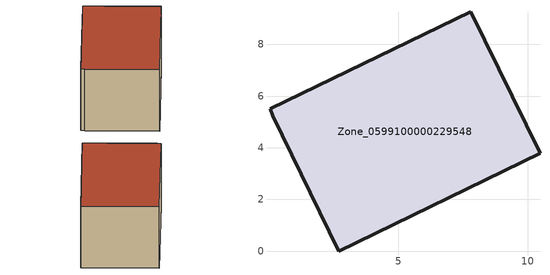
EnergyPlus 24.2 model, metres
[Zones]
Zone_0599100000229548
 floor ground (C_G): 0.13,5.24 0.03,5.51 7.81,9.26 10.48,3.78 2.69,0 z0
 wall outside (C_F): 10.48,3.78 7.81,9.26 0.03,5.51 0.13,5.24 2.69,0 10.48,3.78 z0:5.77
 roof outside (C_R): 0.13,5.24 2.69,0 10.48,3.78 7.81,9.26 0.03,5.51 z5.77
[BUILDING]
Pand.0599100000229548: North Axis=0; Terrain=City; Loads Convergence Tolerance Value=0.04; Temperature Convergence Tolerance Value=0.4; Solar Distribution=FullExterior; Maximum Number of Warmup Days=25; Minimum Number of Warmup Days=1
[Site:Location]
Rotterdam.The.Hague.AP_ZH_NLD Design_Conditions: Latitude=51.96; Longitude=4.45; Time Zone=1; Elevation=-4.5
[SITE:GROUNDTEMPERATURE:BUILDINGSURFACE]
18, 18, 18, 18, 18, 18, 18, 18, 18, 18, 18, 18
[MATERIAL] Thermal Absorptance=0.9; Solar Absorptance=0.7; Visible Absorptance=0.7
Name | Roughness | Thickness | Conductivity | Density | Specific Heat
G.TI.1946-1964 | MediumSmooth | 0.15 | 1 | 540 | 1210
F.TI.1946-1964 | Rough | 0.3 | 0.857143 | 1920 | 840
R.TI.1946-1964 | MediumRough | 0.2 | 0.277778 | 1500 | 1000
[CONSTRUCTION]
C_G: G.TI.1946-1964
C_F: F.TI.1946-1964
C_R: R.TI.1946-1964
[ZONE]
Zone_0599100000229548: Type=1; Multiplier=1; Ceiling Height=Autocalculate; Volume=Autocalculate; Floor Area=autocalculate; Part of Total Floor Area=Yes
[ZONEINFILTRATION:DESIGNFLOWRATE]
Infil_Zone_0599100000229548: Zone or ZoneList or Space or SpaceList=Zone_0599100000229548; Schedule=AlwaysOn; Design Flow Rate Calculation Method=Flow/Area; Flow Rate per Floor Area=0.003; Constant Term Coefficient=1; Temperature Term Coefficient=0; Velocity Term Coefficient=0; Velocity Squared Term Coefficient=0
[HVACTEMPLATE:ZONE:IDEALLOADSAIRSYSTEM]
Zone_0599100000229548: Maximum Heating Supply Air Temperature=50; Minimum Cooling Supply Air Temperature=13; Maximum Heating Supply Air Humidity Ratio=0.0156; Minimum Cooling Supply Air Humidity Ratio=0.0077; Heating Limit=NoLimit; Cooling Limit=NoLimit; Dehumidification Control Type=ConstantSensibleHeatRatio; Cooling Sensible Heat Ratio=0.7; Dehumidification Setpoint=60; Humidification Control Type=None; Humidification Setpoint=30; Outdoor Air Method=None; Outdoor Air Flow Rate per Person=0.00944; Outdoor Air Flow Rate per Zone Floor Area=0; Outdoor Air Flow Rate per Zone=0; Demand Controlled Ventilation Type=None; Outdoor Air Economizer Type=NoEconomizer; Heat Recovery Type=None; Sensible Heat Recovery Effectiveness=0.7; Latent Heat Recovery Effectiveness=0.65
[ZONECONTROL:THERMOSTAT]
ThermostatControl_Zone_0599100000229548: Zone or ZoneList=Zone_0599100000229548; Control Type Schedule=DualSetpointControlType; Control 1=Thermostat_Zone_0599100000229548; Temperature Difference Between Cutout And Setpoint=0
[THERMOSTATSETPOINT:DUALSETPOINT]
Thermostat_Zone_0599100000229548: Heating Setpoint Temperature Schedule=HeatingSetpoint_Zone_0599100000229548; Cooling Setpoint Temperature Schedule=CoolingSetpoint_Zone_0599100000229548
[SCHEDULE:COMPACT]
HeatingSetpoint_Zone_0599100000229548: Through: 12/31, For: AllDays, Until: 24:00, 21
CoolingSetpoint_Zone_0599100000229548: Through: 12/31, For: AllDays, Until: 24:00, 24
DualSetpointControlType: Through: 12/31, For: AllDays, Until: 24:00, 4
AlwaysOn: Through: 12/31, For: AllDays, Until: 24:00, 1
